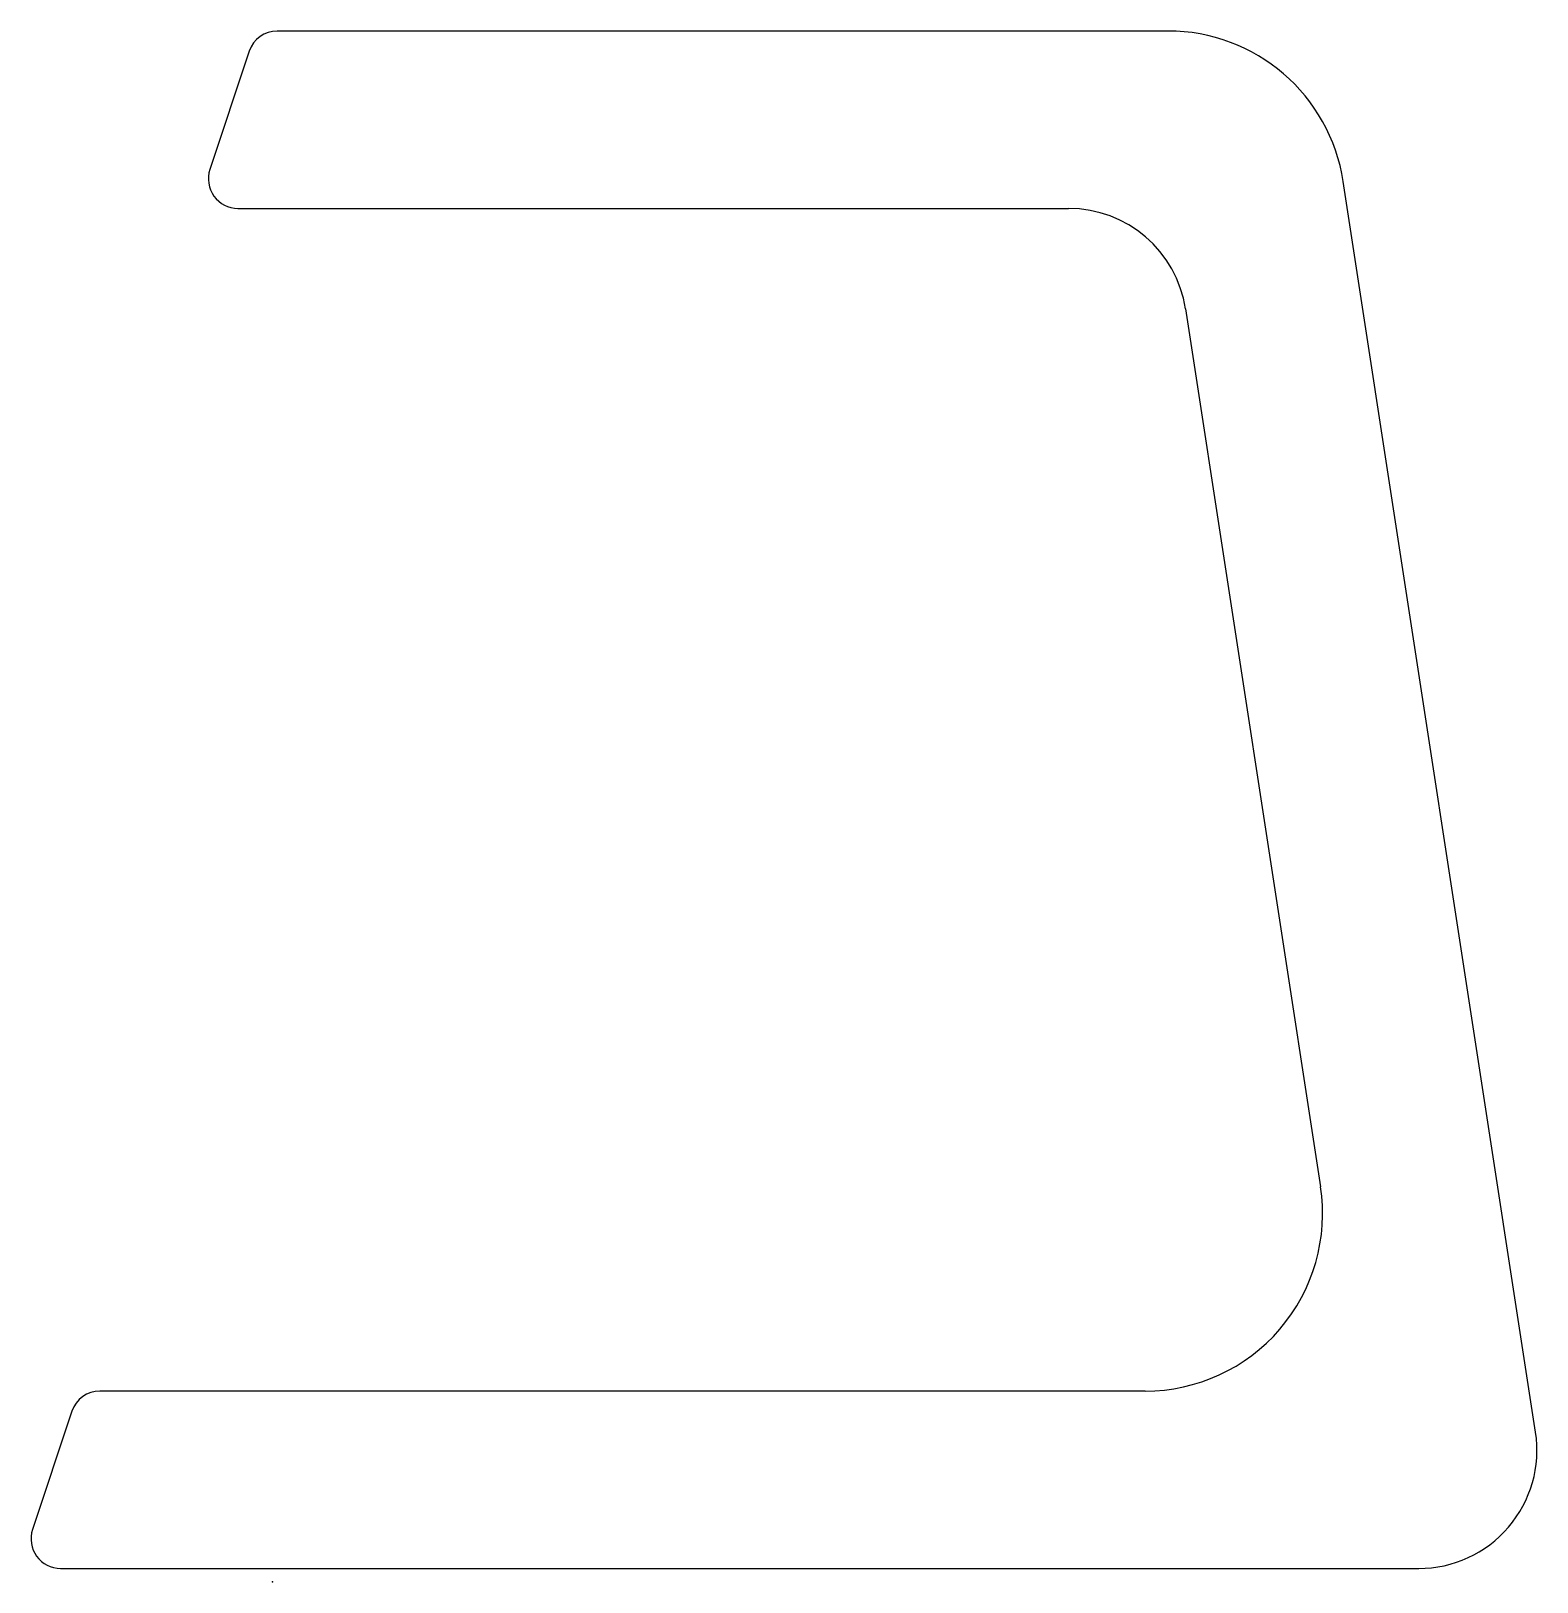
# Model space of a CAD drawing. Header units: inches. Extents: x -0.02 to 6.35, y 0 to 6.56.
import ezdxf

# ---------------------------------------------------------------- set-up
doc = ezdxf.new("R2010")
doc.units = ezdxf.units.IN
doc.header["$LTSCALE"] = 0.03937
doc.header["$MEASUREMENT"] = 0
doc.layers.add('Default', color=96, linetype='Continuous', true_color=0x007f00)

msp = doc.modelspace()

# ---------------------------------------------------------------- linework, layer by layer
at = {"layer": 'Default'}
for p, q in [((4.7865, 6.5572), (1.02, 6.5572)), ((0.9015, 6.4717), (0.7348, 5.9717)), ((6.3413, 0.6332), (5.5278, 5.9212)), ((0.8534, 5.8072), (4.3664, 5.8072)), ((4.8606, 5.3832), (5.4316, 1.6712)), ((4.6904, 0.8072), (0.27, 0.8072)), ((0.1515, 0.7217), (-0.0152, 0.2217)), ((0.1034, 0.0572), (5.8471, 0.0572))]:
    msp.add_line(p, q, dxfattribs=at)
for centre, radius, start, end in [((4.7865, 5.8072), 0.75, 8.74616, 90), ((1.02, 6.4322), 0.125, 90, 161.56505), ((0.8534, 5.9322), 0.125, 161.56505, 270), ((4.3664, 5.3072), 0.5, 8.74616, 90), ((4.6904, 1.5572), 0.75, 270, 8.74616), ((0.27, 0.6822), 0.125, 90, 161.56505), ((5.8471, 0.5572), 0.5, 270, 8.74616), ((0.1034, 0.1822), 0.125, 161.56505, 270)]:
    msp.add_arc(centre, radius, start, end, dxfattribs=at)
msp.add_point((1, 0), dxfattribs=at)

doc.saveas('drawing.dxf')
